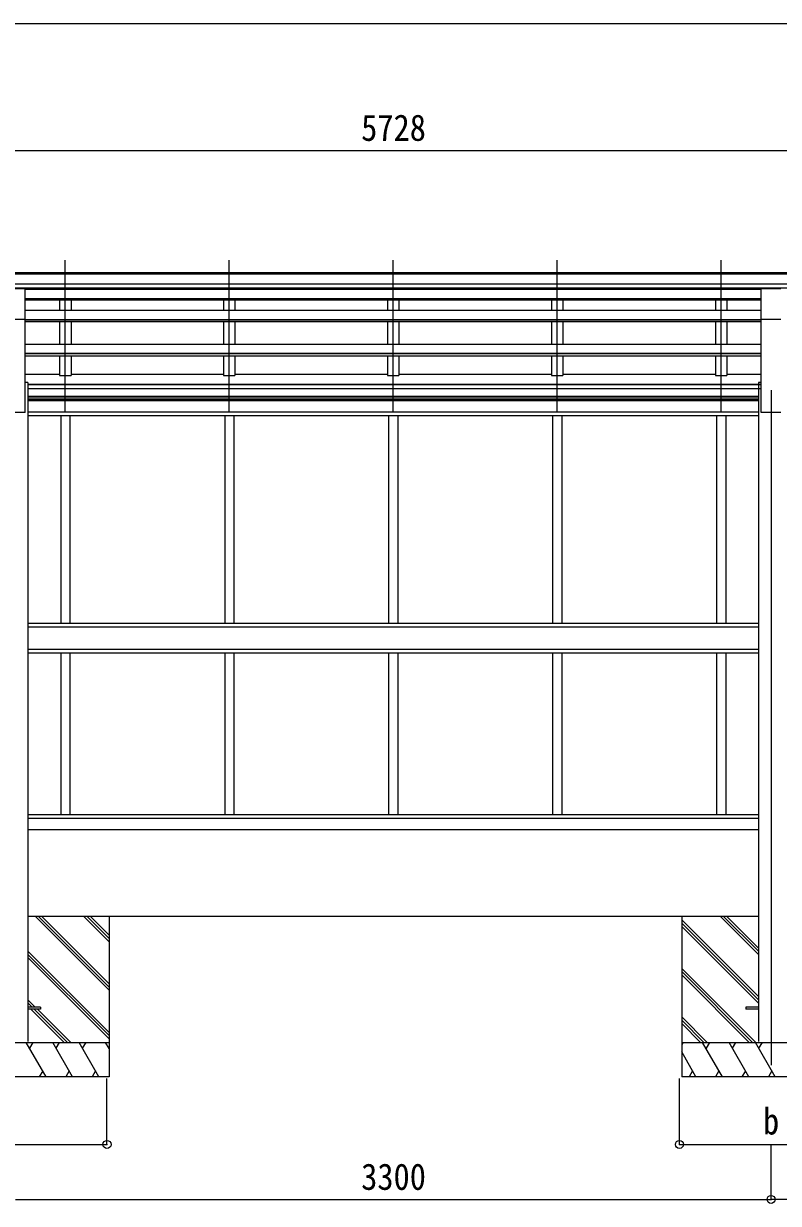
# Model space of a CAD drawing. Units: millimetres at full size. Extents: x -9783 to 9892, y -6828 to 6752.
# Drawn here: x 3601 to 6897, y -1971 to 3185 of the extents above; entities that cross this region are included whole.
import ezdxf
from ezdxf.enums import TextEntityAlignment as Align

# ---------------------------------------------------------------- set-up
doc = ezdxf.new("R2010")
doc.units = ezdxf.units.MM
doc.header["$LTSCALE"] = 35
doc.header["$PDMODE"] = 32
doc.header["$PDSIZE"] = 35
for name, color, linetype, lineweight in [('0-0_0', 7, 'Continuous', 9), ('0-1_本体', 4, 'Continuous', 9), ('0-2_部品', 7, 'Continuous', 9), ('0-8_PARTS2', 2, 'Continuous', 9), ('0-A_寸法', 4, 'Continuous', 9), ('1-1_GLASS', 4, 'Continuous', 9), ('1-3_NOTPRINT', 7, 'Continuous', 9)]:
    doc.layers.add(name, color=color, linetype=linetype, lineweight=lineweight)
doc.styles.add('ＭＳ ゴシック', font='')
doc.styles.get('ＭＳ ゴシック').set_extended_font_data('MS Gothic')

msp = doc.modelspace()

# ---------------------------------------------------------------- linework, layer by layer
at = {"layer": '0-0_0'}
for p, q in [((6810.34, -717.27), (3620.34, -717.27)), ((3975.14, -1039.73), (3652.68, -717.27)), ((3975.14, -1025.59), (3666.82, -717.27)), ((3975.14, -1011.45), (3680.96, -717.27)), ((3975.14, -827.6), (3864.81, -717.27)), ((3975.14, -813.46), (3878.95, -717.27)), ((3975.14, -799.32), (3893.1, -717.27)), ((3975.14, -717.27), (3975.14, -1417.27)), ((6475.14, -717.27), (6475.14, -1417.27)), ((6810.34, -883.3), (6644.31, -717.27)), ((6810.34, -869.16), (6658.45, -717.27)), ((6810.34, -855.02), (6672.6, -717.27)), ((6810.34, -1067.15), (6475.14, -731.95)), ((6810.34, -1081.29), (6475.14, -746.1)), ((6810.34, -1095.43), (6475.14, -760.24)), ((3975.14, -1223.58), (3620.34, -868.78)), ((3975.14, -1237.72), (3620.34, -882.93)), ((3975.14, -1251.87), (3620.34, -897.07)), ((6798.33, -1267.27), (6475.14, -944.08)), ((6784.19, -1267.27), (6475.14, -958.23)), ((6770.05, -1267.27), (6475.14, -972.37)), ((3652.2, -1112.77), (3620.34, -1080.92)), ((3638.06, -1112.77), (3620.34, -1095.06)), ((3623.92, -1112.77), (3620.34, -1109.2)), ((3778.42, -1267.27), (3632.92, -1121.77)), ((3792.56, -1267.27), (3647.06, -1121.77)), ((3806.7, -1267.27), (3661.2, -1121.77)), ((6586.2, -1267.27), (6475.14, -1156.22)), ((6572.06, -1267.27), (6475.14, -1170.36)), ((6557.92, -1267.27), (6475.14, -1184.5)), ((3175.14, -1267.27), (3975.14, -1267.27)), ((3699.46, -1417.27), (3612.85, -1267.27)), ((3627.85, -1293.26), (3642.86, -1267.27)), ((3814.93, -1417.27), (3728.32, -1267.27)), ((3743.33, -1293.26), (3758.33, -1267.27)), ((3930.4, -1417.27), (3843.79, -1267.27)), ((3858.79, -1293.25), (3873.79, -1267.27)), ((3975.14, -1294.78), (3959.26, -1267.27)), ((6475.14, -1267.27), (7275.14, -1267.27)), ((6480.97, -1267.27), (6475.14, -1277.37)), ((6653.05, -1417.27), (6566.44, -1267.27)), ((6596.44, -1267.27), (6581.44, -1293.25)), ((6768.52, -1417.27), (6681.91, -1267.27)), ((6696.91, -1293.25), (6711.91, -1267.27)), ((6883.99, -1417.27), (6797.38, -1267.27)), ((6812.38, -1293.25), (6827.39, -1267.27)), ((6537.58, -1417.27), (6475.14, -1309.14)), ((3684.46, -1391.29), (3669.46, -1417.27)), ((3799.93, -1391.29), (3784.93, -1417.27)), ((3915.4, -1391.29), (3900.4, -1417.27)), ((6522.58, -1391.29), (6507.58, -1417.27)), ((6638.05, -1391.29), (6623.05, -1417.27)), ((6753.52, -1391.29), (6738.52, -1417.27)), ((6868.99, -1391.29), (6853.99, -1417.27)), ((3975.14, -1417.27), (3175.14, -1417.27)), ((7275.14, -1417.27), (6475.14, -1417.27))]:
    msp.add_line(p, q, dxfattribs=at)
at = {"layer": '0-1_本体'}
for p, q in [((8072.84, 2095.71), (2367.84, 2095.71)), ((8072.84, 2090.35), (2367.84, 2090.35)), ((8072.84, 2046.83), (2357.84, 2046.83)), ((8072.84, 2029.16), (2357.84, 2029.16)), ((6822.84, 2026.79), (3607.84, 2026.79)), ((6822.84, 2023.83), (3607.84, 2023.83)), ((3758.34, 2026.79), (3758.34, 2023.83)), ((3808.34, 2026.79), (3808.34, 2023.83)), ((4474.34, 2026.79), (4474.34, 2023.83)), ((4524.34, 2026.79), (4524.34, 2023.83)), ((5190.34, 2026.79), (5190.34, 2023.83)), ((5240.34, 2026.79), (5240.34, 2023.83)), ((5906.34, 2026.79), (5906.34, 2023.83)), ((5956.34, 2026.79), (5956.34, 2023.83)), ((6622.34, 2026.79), (6622.34, 2023.83)), ((6672.34, 2026.79), (6672.34, 2023.83)), ((6822.84, 1981.87), (3607.84, 1981.87)), ((6822.84, 1980.18), (3607.84, 1980.18)), ((6822.84, 1976.39), (3607.84, 1976.39)), ((3758.34, 1976.39), (3758.34, 1930.97)), ((3808.34, 1976.39), (3808.34, 1930.97)), ((4474.34, 1976.39), (4474.34, 1930.97)), ((4524.34, 1976.39), (4524.34, 1930.97)), ((5190.34, 1976.39), (5190.34, 1930.97)), ((5240.34, 1976.39), (5240.34, 1930.97)), ((5906.34, 1976.39), (5906.34, 1930.97)), ((5956.34, 1976.39), (5956.34, 1930.97)), ((6622.34, 1976.39), (6622.34, 1930.97)), ((6672.34, 1976.39), (6672.34, 1930.97)), ((6822.84, 1930.97), (3607.84, 1930.97)), ((3607.84, 1486.18), (3607.84, 1893.13)), ((6822.84, 1890.39), (3607.84, 1890.39)), ((6822.84, 1888.7), (3607.84, 1888.7)), ((6822.84, 1881.83), (3607.84, 1881.83)), ((3758.34, 1881.83), (3758.34, 1782.73)), ((3808.34, 1881.83), (3808.34, 1782.73)), ((4474.34, 1881.83), (4474.34, 1782.73)), ((4524.34, 1881.83), (4524.34, 1782.73)), ((5190.34, 1881.83), (5190.34, 1782.73)), ((5240.34, 1881.83), (5240.34, 1782.73)), ((5906.34, 1881.83), (5906.34, 1782.73)), ((5956.34, 1881.83), (5956.34, 1782.73)), ((6622.34, 1881.83), (6622.34, 1782.73)), ((6672.34, 1881.83), (6672.34, 1782.73)), ((6822.84, 1486.18), (6822.84, 1893.13)), ((6822.84, 1782.73), (3607.84, 1782.73)), ((6822.84, 1743.59), (3607.84, 1743.59)), ((6822.84, 1741.92), (3607.84, 1741.92)), ((6822.84, 1732.28), (3607.84, 1732.28)), ((3808.34, 1732.28), (3808.34, 1646.78)), ((4524.34, 1732.28), (4524.34, 1646.78)), ((5240.34, 1732.28), (5240.34, 1646.78)), ((5956.34, 1732.28), (5956.34, 1646.78)), ((6672.34, 1732.28), (6672.34, 1646.78)), ((3758.34, 1651.99), (3607.84, 1651.99)), ((4474.34, 1651.99), (3808.34, 1651.99)), ((5190.34, 1651.99), (4524.34, 1651.99)), ((5906.34, 1651.99), (5240.34, 1651.99)), ((6622.34, 1651.99), (5956.34, 1651.99)), ((6822.84, 1651.99), (6672.34, 1651.99)), ((3620.34, 1616.18), (3607.84, 1616.18)), ((3620.34, 1616.18), (3620.34, -1263.82)), ((6822.84, 1607.69), (3620.34, 1607.69)), ((6822.84, 1606.31), (3620.34, 1606.31)), ((6822.84, 1616.18), (6810.34, 1616.18)), ((6810.34, 1616.18), (6810.34, -1263.82)), ((6822.84, 1589.13), (3620.34, 1589.13)), ((3607.84, 1486.18), (3522.84, 1486.18)), ((6907.84, 1486.18), (6822.84, 1486.18))]:
    msp.add_line(p, q, dxfattribs=at)
for points in [[(3758.34, 1732.28), (3758.34, 1646.78), (3808.34, 1646.78)], [(4474.34, 1732.28), (4474.34, 1646.78), (4524.34, 1646.78)], [(5190.34, 1732.28), (5190.34, 1646.78), (5240.34, 1646.78)], [(5906.34, 1732.28), (5906.34, 1646.78), (5956.34, 1646.78)], [(6622.34, 1732.28), (6622.34, 1646.78), (6672.34, 1646.78)]]:
    msp.add_lwpolyline(points, dxfattribs=at)
at = {"layer": '0-2_部品'}
for p, q in [((3522.84, 2027.28), (3607.84, 2027.28)), ((3607.84, 1893.13), (3607.84, 2027.28)), ((6822.84, 2027.28), (6907.84, 2027.28)), ((6822.84, 1893.13), (6822.84, 2027.28)), ((3522.84, 1893.13), (3607.84, 1893.13)), ((6822.84, 1893.13), (6907.84, 1893.13))]:
    msp.add_line(p, q, dxfattribs=at)
at = {"layer": '0-2_部品', "color": 4}
for p, q in [((3675.14, -1113.79), (3620.34, -1113.79)), ((6755.54, -1112.77), (6755.54, -1121.77)), ((6810.34, -1112.77), (6755.54, -1112.77)), ((6810.34, -1121.77), (6755.54, -1121.77))]:
    msp.add_line(p, q, dxfattribs=at)
msp.add_lwpolyline([(3675.14, -1113.79), (3675.14, -1122.79), (3620.34, -1122.79)], dxfattribs=at)
at = {"layer": '0-8_PARTS2'}
for p, q in [((3783.34, 1488.93), (3783.34, 2151.46)), ((4499.34, 1488.93), (4499.34, 2151.46)), ((5215.34, 1488.93), (5215.34, 2151.46)), ((5931.34, 1488.93), (5931.34, 2151.46)), ((6647.34, 1488.93), (6647.34, 2151.46)), ((6865.34, 1582.73), (6865.34, -1367.27))]:
    msp.add_line(p, q, dxfattribs=at)
at = {"layer": '0-A_寸法', "color": 6}
for p, q in [((-3396.66, 3185.28), (8099.34, 3185.28)), ((2351.34, 2631.08), (8079.34, 2631.08)), ((3965.34, -1713.66), (3965.34, -1424.69)), ((6465.34, -1713.66), (6465.34, -1424.69)), ((3165.34, -1713.66), (3965.34, -1713.66)), ((6465.34, -1713.66), (7265.34, -1713.66)), ((6865.34, -1953.64), (6865.34, -1713.66)), ((3565.34, -1953.64), (6865.34, -1953.64)), ((8099.34, -1953.64), (6865.34, -1953.64))]:
    msp.add_line(p, q, dxfattribs=at)
for p in [(3965.34, -1713.66), (6465.34, -1713.66), (6865.34, -1953.64)]:
    msp.add_point(p, dxfattribs=at)
at = {"layer": '1-1_GLASS'}
for p, q in [((3620.34, 1557.62), (6810.34, 1557.62)), ((3620.34, 1554.12), (6810.34, 1554.12)), ((3620.34, 1545.12), (6810.34, 1545.12)), ((3620.34, 1541.62), (6810.34, 1541.62)), ((6810.34, 1536.62), (3620.34, 1536.62)), ((3620.34, 1488.12), (6810.34, 1488.12)), ((3620.34, 1472.12), (6810.34, 1472.12)), ((3763.34, 1472.12), (3763.34, 564.61)), ((3803.34, 1472.12), (3803.34, 564.61)), ((4479.34, 1472.12), (4479.34, 564.61)), ((4519.34, 1472.12), (4519.34, 564.61)), ((5195.34, 1472.12), (5195.34, 564.61)), ((5235.34, 1472.12), (5235.34, 564.61)), ((5911.34, 1472.61), (5911.34, 564.61)), ((5951.34, 1472.61), (5951.34, 564.61)), ((6627.34, 1472.61), (6627.34, 564.61)), ((6667.34, 1472.61), (6667.34, 564.61)), ((3763.34, 435.61), (3763.34, -271.88)), ((3803.34, 435.61), (3803.34, -271.88)), ((4479.34, 435.61), (4479.34, -271.88)), ((4519.34, 435.61), (4519.34, -271.88)), ((5195.34, 435.61), (5195.34, -271.88)), ((5235.34, 435.61), (5235.34, -271.88)), ((5911.34, 435.61), (5911.34, -271.88)), ((5951.34, 435.61), (5951.34, -271.88)), ((6627.34, 435.61), (6627.34, -271.88)), ((6667.34, 435.61), (6667.34, -271.88)), ((3620.34, -271.88), (6810.34, -271.88)), ((3620.34, -287.88), (6810.34, -287.88)), ((3620.34, -336.38), (6810.34, -336.38))]:
    msp.add_line(p, q, dxfattribs=at)
at = {"layer": '1-3_NOTPRINT', "color": 4}
for p, q in [((3620.34, 564.61), (6810.34, 564.61)), ((3620.34, 549.12), (6810.34, 549.12)), ((3620.34, 451.12), (6810.34, 451.12)), ((3620.34, 435.61), (6810.34, 435.61))]:
    msp.add_line(p, q, dxfattribs=at)

# ---------------------------------------------------------------- texts
at = {"layer": '0-A_寸法', "color": 7, "style": 'ＭＳ ゴシック', "width": 0.9}
for s, p in [('5728', (5075.34, 2638.08)), ('b', (6830.34, -1704.29)), ('3300', (5075.34, -1946.64))]:
    msp.add_text(s, height=115.5, dxfattribs=at).set_placement(p, align=Align.BOTTOM_LEFT)

doc.saveas('drawing.dxf')
